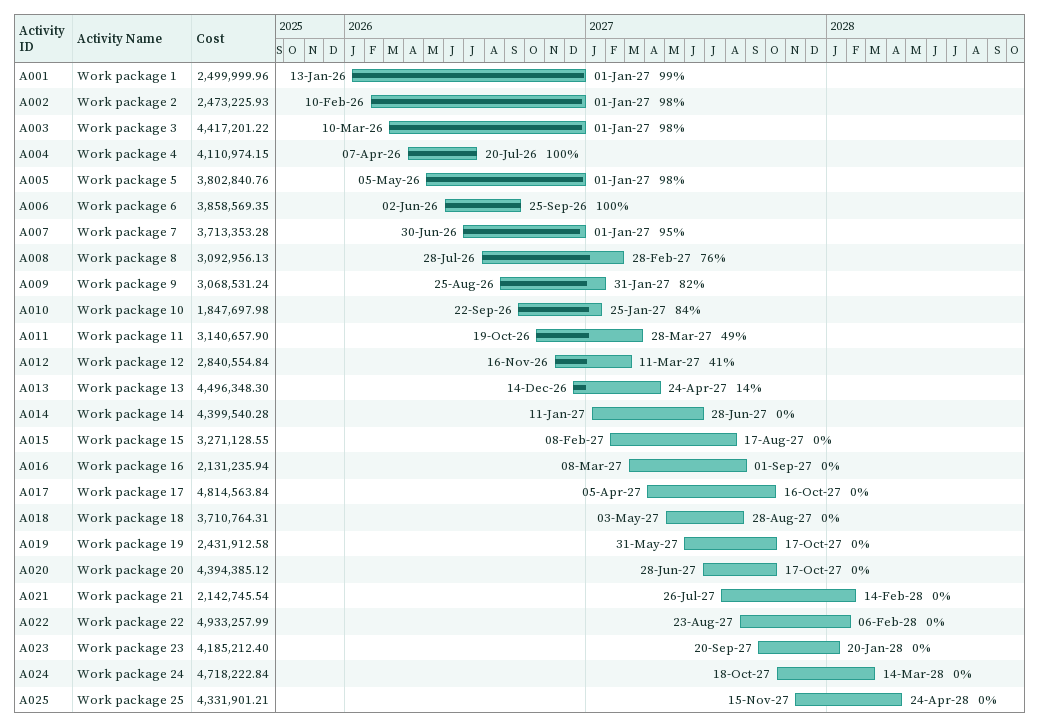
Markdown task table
| ID | Task | Start | Finish | % complete | Cost |
|---|---|---|---|---|---|
| A001 | Work package 1 | 2026-01-13 | 2027-01-01 | 99 | 2499999.96 |
| A002 | Work package 2 | 2026-02-10 | 2027-01-01 | 98 | 2473225.93 |
| A003 | Work package 3 | 2026-03-10 | 2027-01-01 | 98 | 4417201.22 |
| A004 | Work package 4 | 2026-04-07 | 2026-07-20 | 100 | 4110974.15 |
| A005 | Work package 5 | 2026-05-05 | 2027-01-01 | 98 | 3802840.76 |
| A006 | Work package 6 | 2026-06-02 | 2026-09-25 | 100 | 3858569.35 |
| A007 | Work package 7 | 2026-06-30 | 2027-01-01 | 95 | 3713353.28 |
| A008 | Work package 8 | 2026-07-28 | 2027-02-28 | 76 | 3092956.13 |
| A009 | Work package 9 | 2026-08-25 | 2027-01-31 | 82 | 3068531.24 |
| A010 | Work package 10 | 2026-09-22 | 2027-01-25 | 84 | 1847697.98 |
| A011 | Work package 11 | 2026-10-19 | 2027-03-28 | 49 | 3140657.90 |
| A012 | Work package 12 | 2026-11-16 | 2027-03-11 | 41 | 2840554.84 |
| A013 | Work package 13 | 2026-12-14 | 2027-04-24 | 14 | 4496348.30 |
| A014 | Work package 14 | 2027-01-11 | 2027-06-28 | 0 | 4399540.28 |
| A015 | Work package 15 | 2027-02-08 | 2027-08-17 | 0 | 3271128.55 |
| A016 | Work package 16 | 2027-03-08 | 2027-09-01 | 0 | 2131235.94 |
| A017 | Work package 17 | 2027-04-05 | 2027-10-16 | 0 | 4814563.84 |
| A018 | Work package 18 | 2027-05-03 | 2027-08-28 | 0 | 3710764.31 |
| A019 | Work package 19 | 2027-05-31 | 2027-10-17 | 0 | 2431912.58 |
| A020 | Work package 20 | 2027-06-28 | 2027-10-17 | 0 | 4394385.12 |
| A021 | Work package 21 | 2027-07-26 | 2028-02-14 | 0 | 2142745.54 |
| A022 | Work package 22 | 2027-08-23 | 2028-02-06 | 0 | 4933257.99 |
| A023 | Work package 23 | 2027-09-20 | 2028-01-20 | 0 | 4185212.40 |
| A024 | Work package 24 | 2027-10-18 | 2028-03-14 | 0 | 4718222.84 |
| A025 | Work package 25 | 2027-11-15 | 2028-04-24 | 0 | 4331901.21 |
